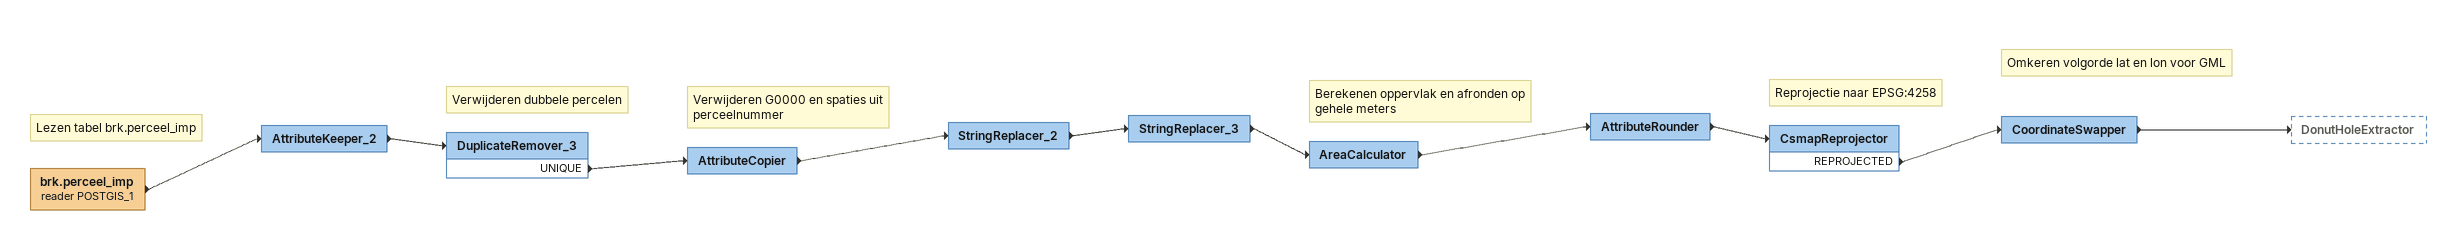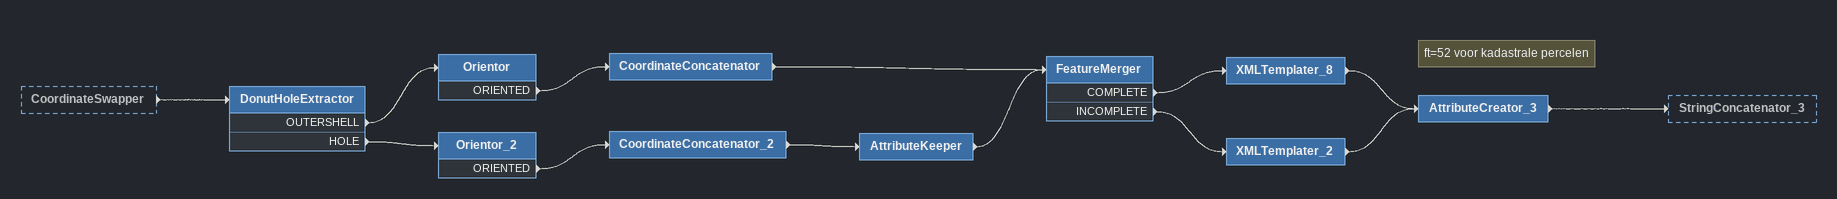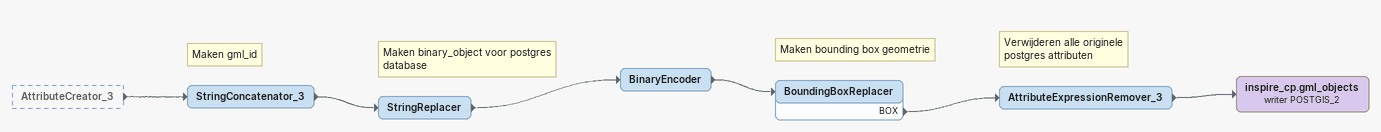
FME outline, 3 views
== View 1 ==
Note: Lezen tabel brk.perceel_imp
brk.perceel_imp (reader POSTGIS_1)
    -> AttributeKeeper_2
AttributeKeeper_2
    -> DuplicateRemover_3
Note: Verwijderen dubbele percelen
DuplicateRemover_3
    UNIQUE -> AttributeCopier
AttributeCopier
    -> StringReplacer_2
Note: Verwijderen G0000 en spaties uit perceelnummer
StringReplacer_2
    -> StringReplacer_3
StringReplacer_3
    -> AreaCalculator
Note: Berekenen oppervlak en afronden op gehele meters
AreaCalculator
    -> AttributeRounder
AttributeRounder
    -> CsmapReprojector
Note: Reprojectie naar EPSG:4258
CsmapReprojector
    REPROJECTED -> CoordinateSwapper
Note: Omkeren volgorde lat en lon voor GML
CoordinateSwapper
    -> DonutHoleExtractor

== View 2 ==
CoordinateSwapper [outside]
    -> DonutHoleExtractor
DonutHoleExtractor
    OUTERSHELL -> Orientor
    HOLE -> Orientor_2
Orientor
    ORIENTED -> CoordinateConcatenator
CoordinateConcatenator
    -> FeatureMerger
Orientor_2
    ORIENTED -> CoordinateConcatenator_2
CoordinateConcatenator_2
    -> AttributeKeeper
AttributeKeeper
    -> FeatureMerger
FeatureMerger
    COMPLETE -> XMLTemplater_8
    INCOMPLETE -> XMLTemplater_2
XMLTemplater_8
    -> AttributeCreator_3
XMLTemplater_2
    -> AttributeCreator_3
Note: ft=52 voor kadastrale percelen
AttributeCreator_3
    -> StringConcatenator_3

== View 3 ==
AttributeCreator_3 [outside]
    -> StringConcatenator_3
Note: Maken gml_id
StringConcatenator_3
    -> StringReplacer
Note: Maken binary_object voor postgres database
StringReplacer
    -> BinaryEncoder
BinaryEncoder
    -> BoundingBoxReplacer
Note: Maken bounding box geometrie
BoundingBoxReplacer
    BOX -> AttributeExpressionRemover_3
Note: Verwijderen alle originele / postgres attributen
AttributeExpressionRemover_3
    -> inspire_cp.gml_objects (writer POSTGIS_2)
inspire_cp.gml_objects (writer POSTGIS_2)
